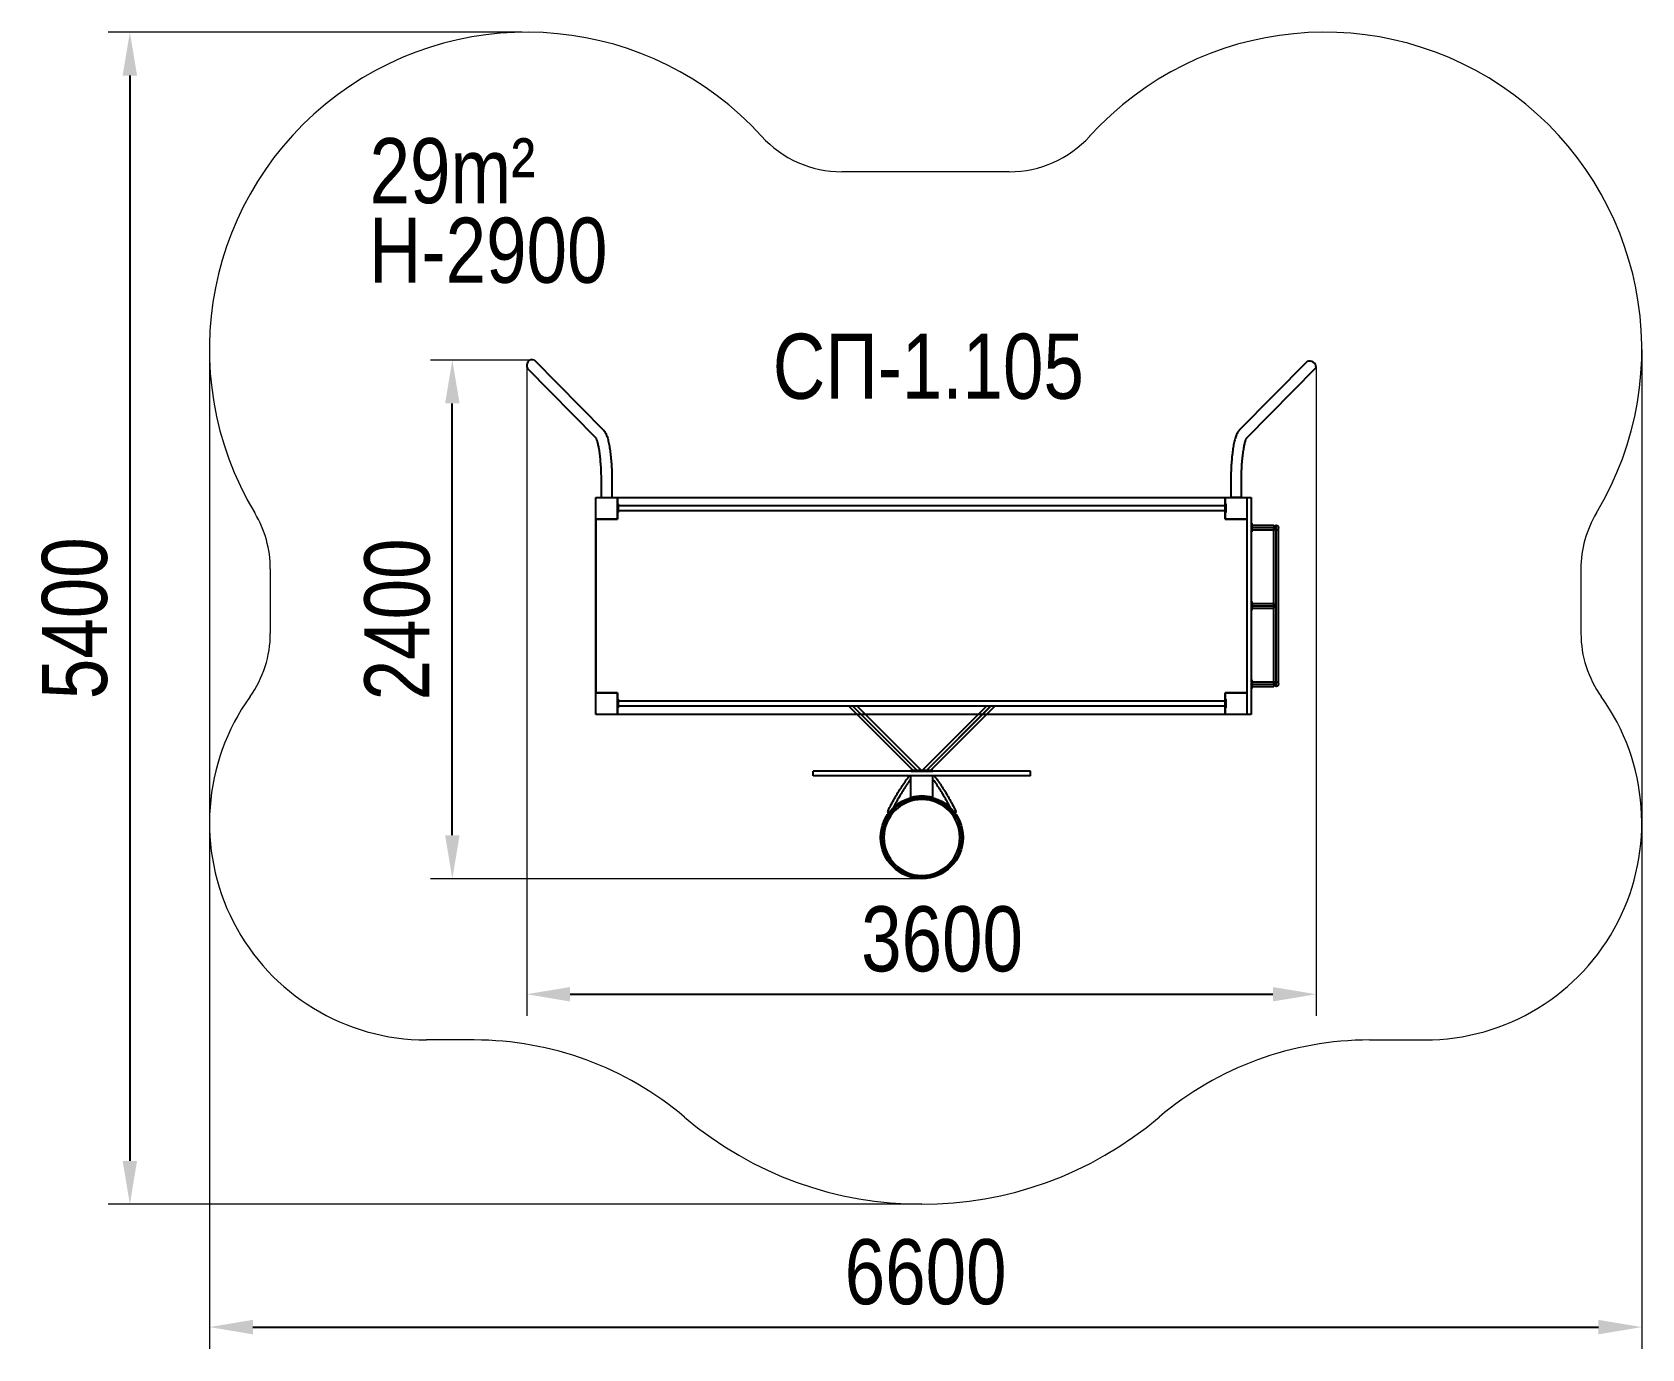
# Model space of a CAD drawing. Header units: millimetres. Extents: x -4008 to 3409, y -3451 to 2615.
import ezdxf

# ---------------------------------------------------------------- set-up
doc = ezdxf.new("R2010")
doc.units = ezdxf.units.MM
for name, color, linetype in [('DIKOM_АРТИКУЛ', 7, 'Continuous'), ('DIKOM_ЗОНА', 80, 'Continuous'), ('DIKOM_ОБЪЕКТ', 7, 'Continuous'), ('DIKOM_РАЗМЕР_ЗОНА', 7, 'Continuous'), ('DIKOM_РАЗМЕР_ОБЪЕКТА', 7, 'Continuous')]:
    doc.layers.add(name, color=color, linetype=linetype)
doc.styles.add('style1', font='arial.ttf', dxfattribs={"width": 0.8})
doc.dimstyles.new('1-50', dxfattribs={"dimtxt": 300, "dimasz": 200, "dimexe": 100, "dimexo": 0, "dimgap": 100, "dimtad": 1, "dimdec": 0, "dimtxsty": 'style1', "dimcen": 0, "dimclrd": 7, "dimclre": 7, "dimadec": 1, "dimazin": 2, "dimtfac": 1, "dimtdec": 0, "dimtmove": 0, "dimatfit": 3, "dimfxl": 0, "dimlwd": 25, "dimlwe": 18, "dimarcsym": 0})

# ---------------------------------------------------------------- blocks, each defined once
blk = doc.blocks.new('*D0')
at = {"layer": 'Defpoints', "color": 0, "transparency": 16777216}
for p in [(-2071.8, 1104.1), (-1693.4, 1104.1), (91.6, -1285.3)]:
    blk.add_point(p, dxfattribs=at)
at = {"layer": 'DIKOM_РАЗМЕР_ОБЪЕКТА', "color": 7, "lineweight": 18, "transparency": 16777216}
for p, q in [((-1693.4, 1104.1), (-2171.8, 1104.1)), ((91.6, -1285.3), (-2171.8, -1285.3))]:
    blk.add_line(p, q, dxfattribs=at)
at = {"layer": 'DIKOM_РАЗМЕР_ОБЪЕКТА', "color": 7, "lineweight": 25, "transparency": 16777216}
blk.add_line((-2071.8, -1085.3), (-2071.8, 904.1), dxfattribs=at)
at = {"layer": 'DIKOM_РАЗМЕР_ОБЪЕКТА', "color": 7, "transparency": 16777216}
for points in [[(-2105.1, 904.1), (-2038.5, 904.1), (-2071.8, 1104.1)], [(-2105.1, -1085.3), (-2038.5, -1085.3), (-2071.8, -1285.3)]]:
    blk.add_solid(points, dxfattribs=at)
at = {"layer": 'DIKOM_РАЗМЕР_ОБЪЕКТА', "color": 0, "transparency": 16777216, "insert": (-2325, -90.6), "char_height": 300, "attachment_point": 5, "rotation": 90, "style": 'style1'}
blk.add_mtext('2400', dxfattribs=at)
blk = doc.blocks.new('*D1')
at = {"layer": 'Defpoints', "color": 0, "transparency": 16777216}
for p in [(-1729.2, 1079.6), (1909, 1070.3), (1909, -1817.6)]:
    blk.add_point(p, dxfattribs=at)
at = {"layer": 'DIKOM_РАЗМЕР_ОБЪЕКТА', "color": 7, "lineweight": 18, "transparency": 16777216}
for p, q in [((-1729.2, 1079.6), (-1729.2, -1917.6)), ((1909, 1070.3), (1909, -1917.6))]:
    blk.add_line(p, q, dxfattribs=at)
at = {"layer": 'DIKOM_РАЗМЕР_ОБЪЕКТА', "color": 7, "lineweight": 25, "transparency": 16777216}
blk.add_line((-1529.2, -1817.6), (1709, -1817.6), dxfattribs=at)
at = {"layer": 'DIKOM_РАЗМЕР_ОБЪЕКТА', "color": 7, "transparency": 16777216}
for points in [[(-1529.2, -1784.3), (-1529.2, -1851), (-1729.2, -1817.6)], [(1709, -1784.3), (1709, -1851), (1909, -1817.6)]]:
    blk.add_solid(points, dxfattribs=at)
at = {"layer": 'DIKOM_РАЗМЕР_ОБЪЕКТА', "color": 0, "transparency": 16777216, "insert": (184.8, -1564.4), "char_height": 300, "attachment_point": 5, "style": 'style1'}
blk.add_mtext('3600', dxfattribs=at)
blk = doc.blocks.new('*D2')
at = {"layer": 'Defpoints', "color": 0, "transparency": 16777216}
for p in [(-3191, 1153), (3409, 1153), (3409, -3351.1)]:
    blk.add_point(p, dxfattribs=at)
at = {"layer": 'DIKOM_РАЗМЕР_ЗОНА', "color": 7, "lineweight": 18, "transparency": 16777216}
for p, q in [((-3191, 1153), (-3191, -3451.1)), ((3409, 1153), (3409, -3451.1))]:
    blk.add_line(p, q, dxfattribs=at)
at = {"layer": 'DIKOM_РАЗМЕР_ЗОНА', "color": 7, "lineweight": 25, "transparency": 16777216}
blk.add_line((-2991, -3351.1), (3209, -3351.1), dxfattribs=at)
at = {"layer": 'DIKOM_РАЗМЕР_ЗОНА', "color": 7, "transparency": 16777216}
for points in [[(-2991, -3317.8), (-2991, -3384.5), (-3191, -3351.1)], [(3209, -3317.8), (3209, -3384.5), (3409, -3351.1)]]:
    blk.add_solid(points, dxfattribs=at)
at = {"layer": 'DIKOM_РАЗМЕР_ЗОНА', "color": 0, "transparency": 16777216, "insert": (109, -3098), "char_height": 300, "attachment_point": 5, "style": 'style1'}
blk.add_mtext('6600', dxfattribs=at)
blk = doc.blocks.new('*D3')
at = {"layer": 'Defpoints', "color": 0, "transparency": 16777216}
for p in [(-1750, 2614.6), (-3557.6, -2785.3), (91.6, -2785.3)]:
    blk.add_point(p, dxfattribs=at)
at = {"layer": 'DIKOM_РАЗМЕР_ЗОНА', "color": 7, "lineweight": 18, "transparency": 16777216}
for p, q in [((-1750, 2614.6), (-3657.6, 2614.6)), ((91.6, -2785.3), (-3657.6, -2785.3))]:
    blk.add_line(p, q, dxfattribs=at)
at = {"layer": 'DIKOM_РАЗМЕР_ЗОНА', "color": 7, "lineweight": 25, "transparency": 16777216}
blk.add_line((-3557.6, 2414.6), (-3557.6, -2585.3), dxfattribs=at)
at = {"layer": 'DIKOM_РАЗМЕР_ЗОНА', "color": 7, "transparency": 16777216}
for points in [[(-3591, 2414.6), (-3524.3, 2414.6), (-3557.6, 2614.6)], [(-3591, -2585.3), (-3524.3, -2585.3), (-3557.6, -2785.3)]]:
    blk.add_solid(points, dxfattribs=at)
at = {"layer": 'DIKOM_РАЗМЕР_ЗОНА', "color": 0, "transparency": 16777216, "insert": (-3810.8, -85.3), "char_height": 300, "attachment_point": 5, "rotation": 90, "style": 'style1'}
blk.add_mtext('5400', dxfattribs=at)

msp = doc.modelspace()

# ---------------------------------------------------------------- linework, layer by layer
at = {"layer": 'DIKOM_ЗОНА', "color": 3, "lineweight": 15}
for p, q in [((494.7, 1971.6), (-276.7, 1971.6)), ((-2910.4, 142), (-2910.4, -154.9)), ((3128.5, 142), (3128.5, -154.9)), ((-1971.4, -2028.4), (-2191, -2028.4)), ((2154.6, -2028.4), (2409, -2028.4))]:
    msp.add_line(p, q, dxfattribs=at)
for centre, radius, start, end in [((-1729.2, 1153), 1461.8, 42.23488, 211.01988), ((1947.2, 1153), 1461.8, 328.98012, 137.76512), ((-276.7, 2471.6), 500, 222.23488, 270), ((494.7, 2471.6), 500, 270, 317.76512), ((-3410.4, 142), 500, 0, 31.01988), ((3628.5, 142), 500, 148.98012, 180), ((-3410.4, -154.9), 500, 324.38633, 0), ((3628.5, -154.9), 500, 180, 215.61367), ((-2191, -1028.4), 1000, 144.38633, 270), ((2409, -1028.4), 1000, 270, 35.61367), ((-1971.4, -3528.4), 1500, 49.706, 90), ((2154.6, -3528.4), 1500, 90, 130.294), ((91.6, -1095.3), 1690, 229.706, 310.294)]:
    msp.add_arc(centre, radius, start, end, dxfattribs=at)
at = {"layer": 'DIKOM_ОБЪЕКТ'}
for p, q in [((-1410.3, 745.8), (-1725.1, 1065.5)), ((-1693.4, 1104.1), (-1374.9, 780.6)), ((1866.6, 1098), (1554, 780.6)), ((1589.4, 745.8), (1909, 1070.3)), ((-1410.3, 745.8), (-1410.3, 745.9)), ((-1410, 745.4), (-1410.3, 745.8)), ((-1409.5, 744.7), (-1410, 745.4)), ((-1408.9, 743.7), (-1409.5, 744.7)), ((-1408.2, 742.3), (-1408.9, 743.7)), ((-1407.4, 740.5), (-1408.2, 742.3)), ((-1374.9, 780.6), (-1373.3, 778.9)), ((-1373.3, 778.9), (-1371.2, 776.3)), ((-1371.2, 776.3), (-1369.1, 773.4)), ((-1369.1, 773.4), (-1367, 770)), ((-1367, 770), (-1364.9, 766.1)), ((-1364.9, 766.1), (-1362.8, 761.7)), ((-1362.8, 761.7), (-1360.9, 757)), ((-1360.9, 757), (-1359.1, 752.2)), ((-1359.1, 752.2), (-1357.5, 747.2)), ((-1357.5, 747.2), (-1355.9, 742.1)), ((-1355.9, 742.1), (-1354.4, 736.8)), ((1535.1, 742.1), (1533.6, 736.8)), ((1536.6, 747.2), (1535.1, 742.1)), ((1538.3, 752.2), (1536.6, 747.2)), ((1540, 757), (1538.3, 752.2)), ((1542, 761.7), (1540, 757)), ((1544, 766.1), (1542, 761.7)), ((1546.1, 770), (1544, 766.1)), ((1548.2, 773.4), (1546.1, 770)), ((1550.3, 776.3), (1548.2, 773.4)), ((1552.4, 778.9), (1550.3, 776.3)), ((1554, 780.6), (1552.4, 778.9)), ((1586.6, 740.5), (1587.4, 742.3)), ((1587.4, 742.3), (1588.1, 743.7)), ((1588.1, 743.7), (1588.7, 744.7)), ((1588.7, 744.7), (1589.1, 745.4)), ((1589.1, 745.4), (1589.4, 745.8)), ((1589.4, 745.8), (1589.5, 745.9)), ((-1406.5, 738.4), (-1407.4, 740.5)), ((-1405.6, 736), (-1406.5, 738.4)), ((-1404.6, 733.2), (-1405.6, 736)), ((-1403.5, 730), (-1404.6, 733.2)), ((-1402.5, 726.5), (-1403.5, 730)), ((-1401.4, 722.7), (-1402.5, 726.5)), ((-1400.4, 718.6), (-1401.4, 722.7)), ((-1399.3, 714.2), (-1400.4, 718.6)), ((-1398.3, 709.5), (-1399.3, 714.2)), ((-1397.3, 704.5), (-1398.3, 709.5)), ((-1396.3, 699.2), (-1397.3, 704.5)), ((-1395.3, 693.7), (-1396.3, 699.2)), ((-1394.4, 687.9), (-1395.3, 693.7)), ((-1393.5, 681.9), (-1394.4, 687.9)), ((-1392.6, 675.7), (-1393.5, 681.9)), ((-1391.8, 669.3), (-1392.6, 675.7)), ((-1391, 662.6), (-1391.8, 669.3)), ((-1354.4, 736.8), (-1353.1, 731.3)), ((-1353.1, 731.3), (-1351.7, 725.6)), ((-1351.7, 725.6), (-1350.5, 719.7)), ((-1350.5, 719.7), (-1349.3, 713.7)), ((-1349.3, 713.7), (-1348.1, 707.4)), ((-1348.1, 707.4), (-1347, 700.9)), ((-1347, 700.9), (-1346, 694.3)), ((-1346, 694.3), (-1345, 687.5)), ((-1345, 687.5), (-1344.1, 680.5)), ((-1344.1, 680.5), (-1343.2, 673.4)), ((-1343.2, 673.4), (-1342.3, 666.1)), ((1522.3, 673.4), (1521.5, 666.1)), ((1523.2, 680.5), (1522.3, 673.4)), ((1524.2, 687.5), (1523.2, 680.5)), ((1525.2, 694.3), (1524.2, 687.5)), ((1526.2, 700.9), (1525.2, 694.3)), ((1527.3, 707.4), (1526.2, 700.9)), ((1528.4, 713.7), (1527.3, 707.4)), ((1529.6, 719.7), (1528.4, 713.7)), ((1530.9, 725.6), (1529.6, 719.7)), ((1532.2, 731.3), (1530.9, 725.6)), ((1533.6, 736.8), (1532.2, 731.3)), ((1570.2, 662.6), (1570.9, 669.3)), ((1570.9, 669.3), (1571.8, 675.7)), ((1571.8, 675.7), (1572.7, 681.9)), ((1572.7, 681.9), (1573.6, 687.9)), ((1573.6, 687.9), (1574.5, 693.7)), ((1574.5, 693.7), (1575.5, 699.2)), ((1575.5, 699.2), (1576.5, 704.5)), ((1576.5, 704.5), (1577.5, 709.5)), ((1577.5, 709.5), (1578.5, 714.2)), ((1578.5, 714.2), (1579.5, 718.6)), ((1579.5, 718.6), (1580.6, 722.7)), ((1580.6, 722.7), (1581.6, 726.5)), ((1581.6, 726.5), (1582.7, 730)), ((1582.7, 730), (1583.7, 733.2)), ((1583.7, 733.2), (1584.7, 736)), ((1584.7, 736), (1585.7, 738.4)), ((1585.7, 738.4), (1586.6, 740.5)), ((-1390.2, 655.8), (-1391, 662.6)), ((-1389.5, 648.8), (-1390.2, 655.8)), ((-1388.9, 641.6), (-1389.5, 648.8)), ((-1388.3, 634.3), (-1388.9, 641.6)), ((-1387.7, 626.8), (-1388.3, 634.3)), ((-1387.2, 619.2), (-1387.7, 626.8)), ((-1386.7, 611.5), (-1387.2, 619.2)), ((-1386.3, 603.7), (-1386.7, 611.5)), ((-1385.9, 595.7), (-1386.3, 603.7)), ((-1385.6, 587.7), (-1385.9, 595.7)), ((-1342.3, 666.1), (-1341.6, 658.6)), ((-1341.6, 658.6), (-1340.8, 651)), ((-1340.8, 651), (-1340.1, 643.2)), ((-1340.1, 643.2), (-1339.5, 635.4)), ((-1339.5, 635.4), (-1338.9, 627.4)), ((-1338.9, 627.4), (-1338.4, 619.3)), ((-1338.4, 619.3), (-1337.9, 611.1)), ((-1337.9, 611.1), (-1337.5, 602.8)), ((-1337.5, 602.8), (-1337.1, 594.5)), ((-1337.1, 594.5), (-1336.8, 586.1)), ((1516.3, 594.5), (1516, 586.1)), ((1516.7, 602.8), (1516.3, 594.5)), ((1517.1, 611.1), (1516.7, 602.8)), ((1517.5, 619.3), (1517.1, 611.1)), ((1518.1, 627.4), (1517.5, 619.3)), ((1518.7, 635.4), (1518.1, 627.4)), ((1519.3, 643.2), (1518.7, 635.4)), ((1520, 651), (1519.3, 643.2)), ((1520.7, 658.6), (1520, 651)), ((1521.5, 666.1), (1520.7, 658.6)), ((1564.7, 587.7), (1565, 595.7)), ((1565, 595.7), (1565.4, 603.7)), ((1565.4, 603.7), (1565.8, 611.5)), ((1565.8, 611.5), (1566.3, 619.2)), ((1566.3, 619.2), (1566.8, 626.8)), ((1566.8, 626.8), (1567.4, 634.3)), ((1567.4, 634.3), (1568, 641.6)), ((1568, 641.6), (1568.7, 648.8)), ((1568.7, 648.8), (1569.4, 655.8)), ((1569.4, 655.8), (1570.2, 662.6)), ((-1385.3, 579.7), (-1385.6, 587.7)), ((-1385.1, 571.5), (-1385.3, 579.7)), ((-1384.9, 563.4), (-1385.1, 571.5)), ((-1384.8, 555.2), (-1384.9, 563.4)), ((-1384.7, 546.9), (-1384.8, 555.2)), ((-1384.7, 542.6), (-1384.7, 546.9)), ((-1384.7, 471.6), (-1384.7, 542.6)), ((-1384.7, 542.6), (-1384.4, 542.6)), ((-1336.8, 586.1), (-1336.6, 577.6)), ((-1336.6, 577.6), (-1336.4, 569.1)), ((-1336.4, 569.1), (-1336.2, 560.5)), ((-1336.2, 560.5), (-1336.1, 551.9)), ((-1336.1, 551.9), (-1336.1, 543.8)), ((-1336.1, 543.8), (-1336.1, 542.6)), ((-1336.1, 542.6), (-1336.1, 471.6)), ((1515.4, 560.5), (1515.3, 551.9)), ((1515.3, 551.9), (1515.3, 543.8)), ((1515.3, 543.8), (1515.3, 542.6)), ((1515.3, 542.6), (1515.3, 471.6)), ((1515.5, 569.1), (1515.4, 560.5)), ((1515.7, 577.6), (1515.5, 569.1)), ((1516, 586.1), (1515.7, 577.6)), ((1563.9, 542.6), (1563.6, 542.6)), ((1563.9, 546.9), (1564, 555.2)), ((1563.9, 542.6), (1563.9, 546.9)), ((1563.9, 471.6), (1563.9, 542.6)), ((1564, 555.2), (1564.1, 563.4)), ((1564.1, 563.4), (1564.2, 571.5)), ((1564.2, 571.5), (1564.4, 579.7)), ((1564.4, 579.7), (1564.7, 587.7)), ((-1410.4, 471.6), (-1310.4, 471.6)), ((-1410.4, 371.6), (-1410.4, 471.6)), ((-1384.7, 471.6), (-1336.1, 471.6)), ((-1310.4, 471.6), (-1310.4, 371.6)), ((-1310.4, 371.6), (-1310.4, 471.6)), ((-1310.4, 471.6), (1489.6, 471.6)), ((-1310.4, 371.6), (-1310.4, 471.6)), ((-1310.4, 471.6), (1489.6, 471.6)), ((1489.6, 471.6), (1589.6, 471.6)), ((1489.6, 371.6), (1489.6, 471.6)), ((1489.6, 471.6), (1489.6, 371.6)), ((1489.6, 471.6), (1489.6, 371.6)), ((1563.9, 471.6), (1515.3, 471.6)), ((1589.6, 471.6), (1589.6, 371.6)), ((1589.6, 471.6), (1609.6, 471.6)), ((1609.6, 471.6), (1609.6, -528.4)), ((-1310.4, 371.6), (-1410.4, 371.6)), ((-1410.4, 371.6), (-1410.4, -428.4)), ((-1410.4, -428.4), (-1410.4, 371.6)), ((-1410.4, 371.6), (-1310.4, 371.6)), ((-1410.4, -428.4), (-1410.4, 371.6)), ((-1410.4, 371.6), (-1310.4, 371.6)), ((-1310.4, 441.6), (-1310.4, 401.6)), ((-1306.4, 441.6), (-1310.4, 441.6)), ((-1310.4, 401.6), (-1306.4, 401.6)), ((-1306.4, 401.6), (-1306.4, 441.6)), ((-1306.4, 434.1), (1489.6, 434.1)), ((1489.6, 409.1), (-1306.4, 409.1)), ((1489.6, 441.6), (1489.6, 401.6)), ((1493.6, 441.6), (1489.6, 441.6)), ((1489.6, 401.6), (1493.6, 401.6)), ((1589.6, 371.6), (1489.6, 371.6)), ((1489.6, 371.6), (1589.6, 371.6)), ((1489.6, 371.6), (1589.6, 371.6)), ((1493.6, 401.6), (1493.6, 441.6)), ((1589.6, 371.6), (1589.6, -428.4)), ((1589.6, 371.6), (1589.6, -428.4)), ((1589.6, 371.6), (1589.6, -428.4)), ((1613.6, 352.1), (1609.6, 352.1)), ((1609.6, 352.1), (1609.6, 312.1)), ((1609.6, 312.1), (1613.6, 312.1)), ((1613.6, 312.1), (1613.6, 352.1)), ((1613.6, 342.9), (1713.6, 342.9)), ((1613.6, 332.4), (1724.1, 332.4)), ((1613.6, 321.9), (1713.6, 321.9)), ((1713.6, -388.6), (1713.6, 332.4)), ((1724.1, -399.1), (1724.1, 342.9)), ((1734.6, -388.6), (1734.6, 332.4)), ((1613.6, -8.4), (1609.6, -8.4)), ((1609.6, -8.4), (1609.6, -48.4)), ((1609.6, -48.4), (1613.6, -48.4)), ((1613.6, -48.4), (1613.6, -8.4)), ((1613.6, -17.6), (1713.6, -17.6)), ((1613.6, -17.6), (1613.6, -38.6)), ((1613.6, -28.1), (1724.1, -28.1)), ((1613.6, -38.6), (1713.6, -38.6)), ((1713.6, -17.6), (1713.6, -38.6)), ((1613.6, -368.9), (1609.6, -368.9)), ((1609.6, -368.9), (1609.6, -408.9)), ((1613.6, -408.9), (1613.6, -368.9)), ((-1410.4, -428.4), (-1310.4, -428.4)), ((-1410.4, -528.4), (-1410.4, -428.4)), ((-1310.4, -428.4), (-1410.4, -428.4)), ((-1310.4, -428.4), (-1410.4, -428.4)), ((-1310.4, -428.4), (-1310.4, -528.4)), ((-1310.4, -528.4), (-1310.4, -428.4)), ((-1310.4, -528.4), (-1310.4, -428.4)), ((1489.6, -428.4), (1589.6, -428.4)), ((1489.6, -528.4), (1489.6, -428.4)), ((1589.6, -428.4), (1489.6, -428.4)), ((1489.6, -428.4), (1489.6, -528.4)), ((1589.6, -428.4), (1489.6, -428.4)), ((1489.6, -428.4), (1489.6, -528.4)), ((1589.6, -428.4), (1589.6, -528.4)), ((1609.6, -408.9), (1613.6, -408.9)), ((1613.6, -378.1), (1713.6, -378.1)), ((1613.6, -388.6), (1724.1, -388.6)), ((1613.6, -399.1), (1713.6, -399.1)), ((-1310.4, -458.4), (-1310.4, -498.4)), ((-1306.4, -458.4), (-1310.4, -458.4)), ((-1310.4, -498.4), (-1306.4, -498.4)), ((-1306.4, -498.4), (-1306.4, -458.4)), ((-1306.4, -465.9), (1489.6, -465.9)), ((1489.6, -490.9), (-1306.4, -490.9)), ((49.9, -785.3), (-245.1, -490.3)), ((68.9, -785.3), (-226.1, -490.3)), ((88, -785.3), (-207, -490.3)), ((95.1, -785.3), (390.1, -490.3)), ((114.2, -785.3), (409.2, -490.3)), ((114.2, -785.3), (408.6, -490.9)), ((133.3, -785.3), (428.3, -490.3)), ((1489.6, -458.4), (1489.6, -498.4)), ((1493.6, -458.4), (1489.6, -458.4)), ((1489.6, -498.4), (1493.6, -498.4)), ((1493.6, -498.4), (1493.6, -458.4)), ((-1310.4, -528.4), (-1410.4, -528.4)), ((1489.6, -528.4), (-1310.4, -528.4)), ((1489.6, -528.4), (-1310.4, -528.4)), ((1589.6, -528.4), (1489.6, -528.4)), ((1609.6, -528.4), (1589.6, -528.4)), ((-408.4, -811.3), (-408.4, -790.3)), ((591.6, -790.3), (-408.4, -790.3)), ((591.6, -811.3), (-408.4, -811.3)), ((30.8, -816), (33.5, -812.6)), ((41.6, -785.3), (41.6, -790.3)), ((41.6, -785.3), (141.6, -785.3)), ((41.6, -790.3), (141.6, -790.3)), ((41.6, -911.3), (41.6, -811.3)), ((141.6, -811.3), (41.6, -811.3)), ((141.6, -785.3), (141.6, -790.3)), ((141.6, -911.3), (141.6, -811.3)), ((149.6, -812.6), (151.4, -814.8)), ((151.4, -814.8), (155, -819.3)), ((591.6, -811.3), (591.6, -790.3)), ((-22.6, -895.2), (-18.6, -888.6)), ((-18.6, -888.6), (-14.7, -882.1)), ((-14.7, -882.1), (-10.8, -875.7)), ((-10.8, -875.7), (-6.8, -869.5)), ((-6.8, -869.5), (-2.9, -863.3)), ((-0.5, -887.7), (-4.4, -894)), ((-2.9, -863.3), (1, -857.4)), ((3.3, -881.4), (-0.5, -887.7)), ((1, -857.4), (4.8, -851.6)), ((7.2, -875.4), (3.3, -881.4)), ((4.8, -851.6), (8.7, -845.9)), ((11, -869.4), (7.2, -875.4)), ((8.7, -845.9), (12.5, -840.5)), ((14.8, -863.7), (11, -869.4)), ((12.5, -840.5), (16.2, -835.2)), ((18.6, -858.1), (14.8, -863.7)), ((16.2, -835.2), (20, -830.1)), ((22.3, -852.6), (18.6, -858.1)), ((20, -830.1), (23.6, -825.2)), ((25.9, -847.4), (22.3, -852.6)), ((23.6, -825.2), (27.2, -820.5)), ((29.6, -842.3), (25.9, -847.4)), ((27.2, -820.5), (30.8, -816)), ((33.1, -837.5), (29.6, -842.3)), ((36.6, -832.9), (33.1, -837.5)), ((40, -828.5), (36.6, -832.9)), ((41.6, -826.5), (40, -828.5)), ((144.3, -829.9), (141.6, -826.5)), ((147.7, -834.4), (144.3, -829.9)), ((151.3, -839.2), (147.7, -834.4)), ((154.8, -844.1), (151.3, -839.2)), ((158.5, -849.2), (154.8, -844.1)), ((155, -819.3), (158.6, -823.9)), ((162.2, -854.5), (158.5, -849.2)), ((158.6, -823.9), (162.3, -828.8)), ((165.9, -860), (162.2, -854.5)), ((162.3, -828.8), (166, -833.9)), ((169.7, -865.7), (165.9, -860)), ((166, -833.9), (169.7, -839.1)), ((169.7, -839.1), (173.5, -844.6)), ((173.5, -871.5), (169.7, -865.7)), ((173.5, -844.6), (177.4, -850.2)), ((177.3, -877.5), (173.5, -871.5)), ((181.2, -883.6), (177.3, -877.5)), ((177.4, -850.2), (181.2, -855.9)), ((181.2, -855.9), (185.1, -861.9)), ((185.1, -889.9), (181.2, -883.6)), ((185.1, -861.9), (189, -868)), ((188.9, -896.3), (185.1, -889.9)), ((189, -868), (193, -874.2)), ((193, -874.2), (196.9, -880.5)), ((196.9, -880.5), (200.8, -887)), ((200.8, -887), (204.8, -893.6)), ((-60.3, -964.9), (-56.7, -957.8)), ((-56.7, -957.8), (-53.1, -950.7)), ((-53.1, -950.7), (-49.4, -943.6)), ((-49.4, -943.6), (-45.7, -936.5)), ((-45.7, -936.5), (-41.9, -929.5)), ((-41.9, -929.5), (-38.1, -922.5)), ((-31.1, -941.1), (-38.9, -955.6)), ((-38.1, -922.5), (-34.3, -915.5)), ((-34.3, -915.5), (-30.4, -908.7)), ((-27.4, -934.1), (-31.1, -941.1)), ((-30.4, -908.7), (-26.5, -901.9)), ((-23.6, -927.3), (-27.4, -934.1)), ((-26.5, -901.9), (-22.6, -895.2)), ((-19.8, -920.4), (-23.6, -927.3)), ((-16, -913.7), (-19.8, -920.4)), ((-12.1, -907), (-16, -913.7)), ((-8.3, -900.5), (-12.1, -907)), ((-4.4, -894), (-8.3, -900.5)), ((41.6, -911.3), (41.6, -911.3)), ((141.6, -911.3), (141.6, -911.3)), ((192.8, -902.8), (188.9, -896.3)), ((196.6, -909.4), (192.8, -902.8)), ((200.5, -916.1), (196.6, -909.4)), ((204.3, -922.9), (200.5, -916.1)), ((208.1, -929.7), (204.3, -922.9)), ((204.8, -893.6), (208.7, -900.3)), ((211.9, -936.6), (208.1, -929.7)), ((208.7, -900.3), (212.6, -907)), ((215.6, -943.6), (211.9, -936.6)), ((212.6, -907), (216.5, -913.9)), ((221.9, -955.6), (215.6, -943.6)), ((216.5, -913.9), (220.3, -920.8)), ((220.3, -920.8), (224.2, -927.8)), ((224.2, -927.8), (228, -934.8)), ((228, -934.8), (231.7, -941.9)), ((231.7, -941.9), (235.4, -949)), ((235.4, -949), (239, -956.1)), ((239, -956.1), (242.6, -963.2)), ((242.6, -963.2), (246.1, -970.3)), ((-65.6, -975.8), (-63.8, -972)), ((-63.8, -972), (-60.3, -964.9)), ((246.1, -970.3), (248.7, -975.8)), ((247.9, -977), (248, -976.9)), ((248, -976.9), (248.5, -976.5)), ((248.5, -976.5), (248.7, -976.1)), ((248.8, -975.9), (248.7, -975.8)), ((248.7, -976.1), (248.8, -975.9))]:
    msp.add_line(p, q, dxfattribs=at)
for centre, radius in [((1724.1, 332.4), 10.5), ((1724.1, -388.6), 10.5), ((91.6, -1095.3), 190), ((91.6, -1095.3), 182.5)]:
    msp.add_circle(centre, radius, dxfattribs=at)
at = {"layer": 'DIKOM_ОБЪЕКТ', "extrusion": (-1.73472e-18, 7.88914e-30, -1)}
msp.add_circle((-91.6, -1095.3), 175, dxfattribs=at)
at = {"layer": 'DIKOM_ОБЪЕКТ'}
for centre, radius, start, end in [((-1702.9, 1079.6), 26.3, 68.84596, 212.41153), ((1877.3, 1068), 31.8, 4.1122, 109.52636), ((37.8, -818.1), 6.97, 57.43482, 127.9595), ((145.3, -818.1), 6.97, 52.0405, 122.56518), ((91.6, -1084.2), 180, 73.87678, 106.12322), ((-61.2, -978.1), 5, 151.89946, 249.80949), ((244.3, -978.1), 5, 290.19051, 28.10054)]:
    msp.add_arc(centre, radius, start, end, dxfattribs=at)

# ---------------------------------------------------------------- texts
at = {"layer": 'DIKOM_АРТИКУЛ', "color": 7, "linetype": 'Continuous', "lineweight": 15, "insert": (-595.3, 1225.7), "char_height": 300, "width": 4145.586, "attachment_point": 1, "style": 'style1'}
msp.add_mtext('{\\fArial|b0|i0|c204|p34;СП}-{\\fArial|b0|i0|c204|p34;1.105}', dxfattribs=at)
at = {"layer": 'DIKOM_РАЗМЕР_ОБЪЕКТА', "char_height": 300, "width": 5885.531, "attachment_point": 1, "style": 'style1'}
for s, insert in [('{\\fArial|b0|i0|c204|p34;29}m²', (-2453.2, 2126.7)), ('H-2900', (-2456.3, 1760.3))]:
    msp.add_mtext(s, dxfattribs=dict(at, insert=insert))

# ---------------------------------------------------------------- dimensions: what is measured, and where the dimension line sits
at = {"layer": 'DIKOM_РАЗМЕР_ЗОНА'}
dim = msp.add_linear_dim(base=(-3557.6, -2785.3), p1=(-1750, 2614.6), p2=(91.6, -2785.3), angle=90, text='5400', dimstyle='1-50', dxfattribs=at)
dim.commit()
dim.dimension.update_dxf_attribs({"geometry": '*D3', "text_midpoint": (-3557.6, -85.3), "dimtype": 160})
dim = msp.add_linear_dim(base=(3409, -3351.1), p1=(-3191, 1153), p2=(3409, 1153), dimstyle='1-50', dxfattribs=at)
dim.commit()
dim.dimension.update_dxf_attribs({"geometry": '*D2', "text_midpoint": (109, -3351.1), "dimtype": 160})
at = {"layer": 'DIKOM_РАЗМЕР_ОБЪЕКТА'}
dim = msp.add_linear_dim(base=(-2071.8, 1104.1), p1=(91.6, -1285.3), p2=(-1693.4, 1104.1), angle=90, text='2400', dimstyle='1-50', dxfattribs=at)
dim.commit()
dim.dimension.update_dxf_attribs({"geometry": '*D0', "text_midpoint": (-2071.8, -90.6), "dimtype": 160})
dim = msp.add_linear_dim(base=(1909, -1817.6), p1=(-1729.2, 1079.6), p2=(1909, 1070.3), text='3600', dimstyle='1-50', dxfattribs=at)
dim.commit()
dim.dimension.update_dxf_attribs({"geometry": '*D1', "text_midpoint": (184.8, -1817.6), "dimtype": 160})

doc.saveas('drawing.dxf')
